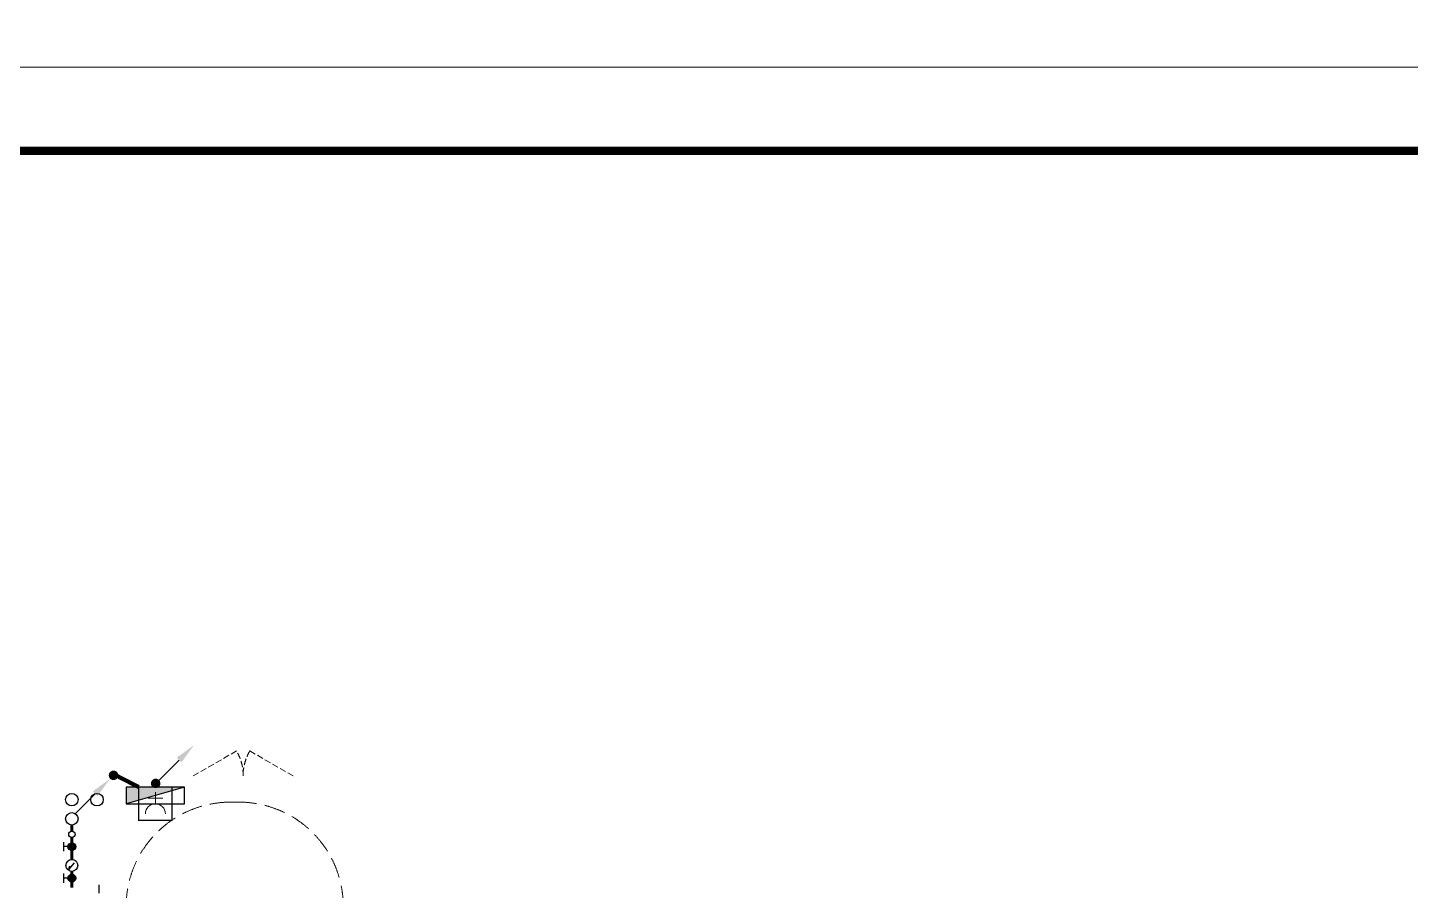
# Model space of a CAD drawing. Extents: x 2803505 to 5851001, y -1372902 to 24339.
# Drawn here: x 3291483 to 3308039, y -936709 to -926379 of the extents above; entities that cross this region are included whole.
import ezdxf
from ezdxf.enums import TextEntityAlignment as Align

# ---------------------------------------------------------------- set-up
doc = ezdxf.new("R2010")
doc.units = 0
doc.header["$LTSCALE"] = 1000
doc.header["$MEASUREMENT"] = 0
doc.linetypes.add('DASH', pattern=[0.35, 0.25, -0.1])
doc.layers.get('0').update_dxf_attribs({"linetype": 'CONTINUOUS'})
for name, color, linetype in [('!!电气', 1, 'CONTINUOUS'), ('EQUIP_消火栓', 7, 'CONTINUOUS'), ('LWIRE', 4, 'CONTINUOUS'), ('VPIPE-凝结', 150, 'CONTINUOUS'), ('VPIPE-消防', 1, 'TG_X'), ('VPIPE-给水', 3, 'TG_J'), ('WIRE-消防', 4, 'CONTINUOUS'), ('污水', 3, 'CONTINUOUS'), ('给水', 4, 'CONTINUOUS')]:
    doc.layers.add(name, color=color, linetype=linetype)
for name, color, linetype, lineweight in [('EQUIP-消防', 3, 'CONTINUOUS', 20), ('STAIR', 252, 'CONTINUOUS', 20), ('WINDOW', 146, 'CONTINUOUS', 20), ('图框', 147, 'CONTINUOUS', 20)]:
    doc.layers.add(name, color=color, linetype=linetype, lineweight=lineweight)
doc.styles.get("Standard").update_dxf_attribs({"font": 'gbenor.shx', "bigfont": 'gbcbig.shx'})
doc.styles.add('TG_LINETYPE', font='SIMPLEX', dxfattribs={"width": 0.8, "height": 3, "bigfont": 'HZTXT'})
doc.linetypes.add('TG_J', pattern='A,2,-0.22,["J",TG_LINETYPE,S=0.1,R=0,X=-0.18,Y=-0.15],0', length=2.22)
doc.linetypes.add('TG_X', pattern='A,4,-0.3,["X",TG_LINETYPE,S=0.1,R=0,X=-0.23,Y=-0.15],0', length=4.3)

# ---------------------------------------------------------------- blocks, each defined once
blk = doc.blocks.new('$TwtSys$00000434')
at = {"color": 252}
for p, q in [((-0.5, 0.5), (-0.5, -0.5)), ((-0.5, -0.5), (0.5, 0.5)), ((0.5, 0.5), (-0.5, 0.5)), ((0.5, -0.5), (0.5, 0.5)), ((-0.5, -0.5), (0.5, -0.5))]:
    blk.add_line(p, q, dxfattribs=at)
blk.add_solid([(0.5, -0.5), (0.5, 0.5), (-0.5, -0.5)], dxfattribs=at)
blk = doc.blocks.new('A$C2705576B')
at = {"layer": '给水'}
h = blk.add_hatch(color=252, dxfattribs=at)
edge = h.paths.add_edge_path()
edge.add_arc((417, -1741), 47.2, 0, 360)
h = blk.add_hatch(color=252, dxfattribs=at)
edge = h.paths.add_edge_path()
edge.add_arc((795, -1741), 47.2, 0, 360)
at = {"layer": '给水', "color": 252}
for p, q in [((363, -1645), (472, -1645)), ((417, -1741), (417, -1645)), ((740, -1645), (849, -1645)), ((795, -1741), (795, -1645)), ((601, -1768), (525, -1704)), ((525, -1704), (564, -1715))]:
    blk.add_line(p, q, dxfattribs=at)
at = {"layer": '给水', "color": 252, "const_width": 35.4}
for points in [[(499, -1741), (302, -1741)], [(903, -1741), (641, -1741)], [(1053, -1741), (978, -1741)]]:
    blk.add_lwpolyline(points, dxfattribs=at)
at = {"layer": '给水', "color": 252}
for centre, radius in [((417, -1741), 47.2), ((570, -1741), 70.8), ((795, -1741), 47.2), ((941, -1741), 37.5)]:
    blk.add_circle(centre, radius, dxfattribs=at)
blk = doc.blocks.new('A$C1C403CBE')
at = {"layer": 'STAIR', "color": 252, "linetype": 'DASH'}
blk.add_lwpolyline([(36200, 11020, -0.414214), (37450, 12270), (37550, 12270, -0.414214), (38800, 11020)], format="xyb", dxfattribs=at)
at = {"layer": 'VPIPE-凝结', "color": 252}
blk.add_line((35875, 11180), (35875, 11278), dxfattribs=at)
at = {"layer": 'VPIPE-消防', "color": 252, "linetype": 'Continuous'}
blk.add_circle((35850, 12300), 75, dxfattribs=at)
at = {"layer": 'VPIPE-给水', "color": 252, "linetype": 'Continuous'}
for centre in [(35550, 12300), (35550, 12070)]:
    blk.add_circle(centre, 75, dxfattribs=at)
at = {"layer": 'WINDOW', "color": 252, "linetype": 'DASH', "ltscale": 0.3}
for points in [[(37002, 12583), (37521, 12883, -0.131652), (37602, 12583)], [(38200, 12583), (37680, 12883, 0.131652), (37600, 12583)]]:
    blk.add_lwpolyline(points, format="xyb", dxfattribs=at)
at = {"layer": 'EQUIP_消火栓', "color": 252, "xscale": 700, "yscale": 200, "zscale": 700, "rotation": 180}
blk.add_blockref('$TwtSys$00000434', (36550, 12350), dxfattribs=at)
at = {"layer": '污水', "color": 252, "rotation": 90.00000000010901}
blk.add_blockref('A$C2705576B', (33809, 10942), dxfattribs=at)
blk = doc.blocks.new('$TelecSys$00000079')
for p, q in [((0.7, 0.7), (0, 0)), ((0.104, 0.104), (0.104, 0.104)), ((-0.104, -0.104), (-0.104, -0.104))]:
    blk.add_line(p, q)
at = {"const_width": 0.142}
blk.add_lwpolyline([(-0.071, 0, 1), (0.071, 0, 1)], format="xyb", close=True, dxfattribs=at)
blk.add_solid([(0.63, 0.77), (0.77, 0.63), (1.15, 1.15)])
at = {"width": 0.8, "flags": 9}
blk.add_attdef('A', (0, 0), '', height=0.00002, dxfattribs=at)
blk = doc.blocks.new('$TelecSys$00000081')
for p, q in [((0.104, 0.104), (0.104, 0.104)), ((-0.104, -0.104), (-0.104, -0.104)), ((-1.15, -1.15), (-0.55, -0.55))]:
    blk.add_line(p, q)
at = {"const_width": 0.142}
blk.add_lwpolyline([(0.071, 0, 1), (-0.071, 0, 1)], format="xyb", close=True, dxfattribs=at)
blk.add_solid([(-0.62, -0.48), (-0.48, -0.62), (-0.1, -0.1)])
at = {"width": 0.8, "flags": 9}
blk.add_attdef('A', (0, 0), '', height=0.00002, rotation=180, dxfattribs=at)
blk = doc.blocks.new('$equip$00002656')
for p, q in [((-0.5, 1), (-0.5, 0)), ((0.5, 1), (-0.5, 1)), ((0.5, 0), (0.5, 1)), ((0, 0.5), (0, 0.15)), ((-0.5, 0), (0.5, 0)), ((-0.219, 0.331), (0.222, 0.331))]:
    blk.add_line(p, q)
at = {"const_width": 0.04}
blk.add_lwpolyline([(-0.5, 1), (0.5, 1), (0.5, 0), (-0.5, 0), (-0.5, 1), (0.5, 1)], dxfattribs=at)
blk.add_arc((0, 0.8), 0.3, 180, 0)
for p in [(0, 1), (-0.5, 0.5), (0.5, 0.5), (0, 0)]:
    blk.add_point(p)
at = {"color": 7, "flags": 1}
for tag, height, p in [('B', 0.4, (0.762, 0.292)), ('A', 0.00002, (0, 0))]:
    blk.add_attdef(tag, text='', height=height, dxfattribs=at).set_placement(p, align=Align.MIDDLE_CENTER)

msp = doc.modelspace()

# ---------------------------------------------------------------- linework, layer by layer
at = {"layer": 'WIRE-消防', "color": 4, "const_width": 50}
msp.add_lwpolyline([(3292812.1, -935472.9), (3292539.3, -935331.9)], dxfattribs=at)
at = {"layer": '图框'}
for points in [[(3242159.7, -867453.6), (3326259.7, -867453.6), (3326259.7, -926853.6), (3242159.7, -926853.6)], [(3242159.7, -926853.6), (3326259.7, -926853.6), (3326259.7, -986253.6), (3242159.7, -986253.6)]]:
    msp.add_lwpolyline(points, close=True, dxfattribs=at)
at = {"layer": '图框', "const_width": 100}
msp.add_lwpolyline([(3325259.7, -985253.6), (3325259.7, -927853.6), (3244659.7, -927853.6), (3244659.7, -985253.6)], close=True, dxfattribs=at)

# ---------------------------------------------------------------- block references
at = {"layer": '!!电气'}
msp.add_blockref('A$C1C403CBE', (3256462.1, -947922.9), dxfattribs=at)
at = {"layer": 'EQUIP-消防', "color": 4, "xscale": -400, "yscale": 400, "zscale": 400, "rotation": 180}
msp.add_blockref('$equip$00002656', (3293012.1, -935472.9), dxfattribs=at)
at = {"layer": 'LWIRE', "xscale": -400, "yscale": 400, "zscale": 400, "rotation": 270}
msp.add_blockref('$TelecSys$00000079', (3293015.7, -935428.9), dxfattribs=at)
at = {"layer": 'LWIRE', "color": 4, "xscale": -400, "yscale": 400, "zscale": 400, "rotation": 269.9999999902722}
msp.add_blockref('$TelecSys$00000081', (3292510.8, -935331.9), dxfattribs=at)

doc.saveas('drawing.dxf')
